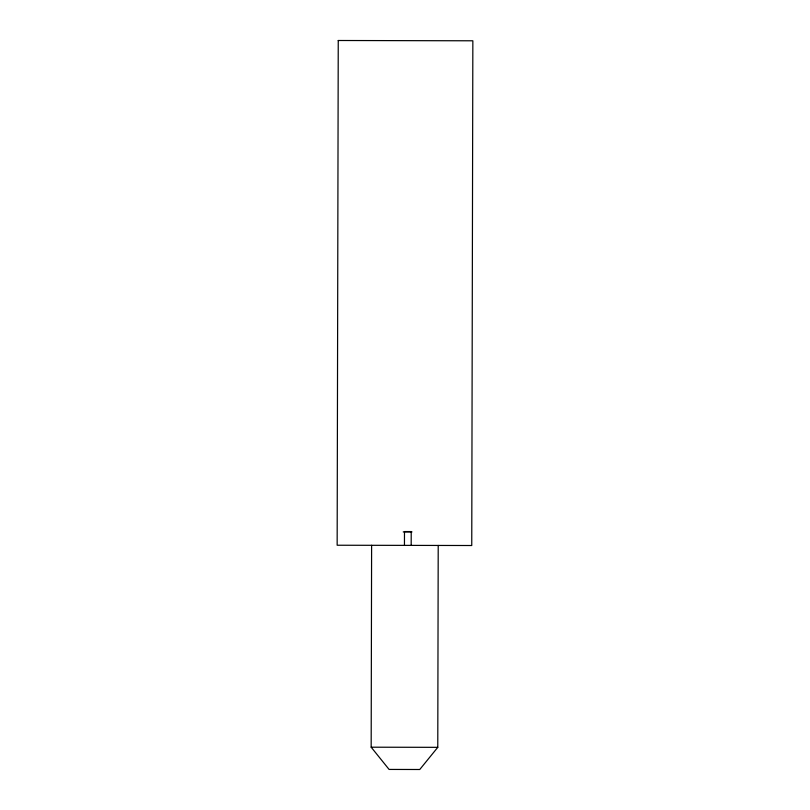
<?xml version="1.0" encoding="UTF-8"?>
<svg xmlns="http://www.w3.org/2000/svg" width="810" height="810" viewBox="0 0 810 810"><rect width="100%" height="100%" fill="white"/><g stroke="black" fill="none" stroke-linecap="round" stroke-linejoin="round"><path stroke-width="1.21" d="M438.21 545.444L437.775 747.336L419.762 769.5L389.083 769.429L371.172 747.195L371.608 545.302M404.453 545.373L404.484 531.562L411.217 531.573L411.186 545.383M403.228 531.907L412.007 531.927M371.172 747.195L437.775 747.336M338.246 40.5L337.152 545.231L471.754 545.515L472.848 40.794L338.246 40.5"/></g></svg>
